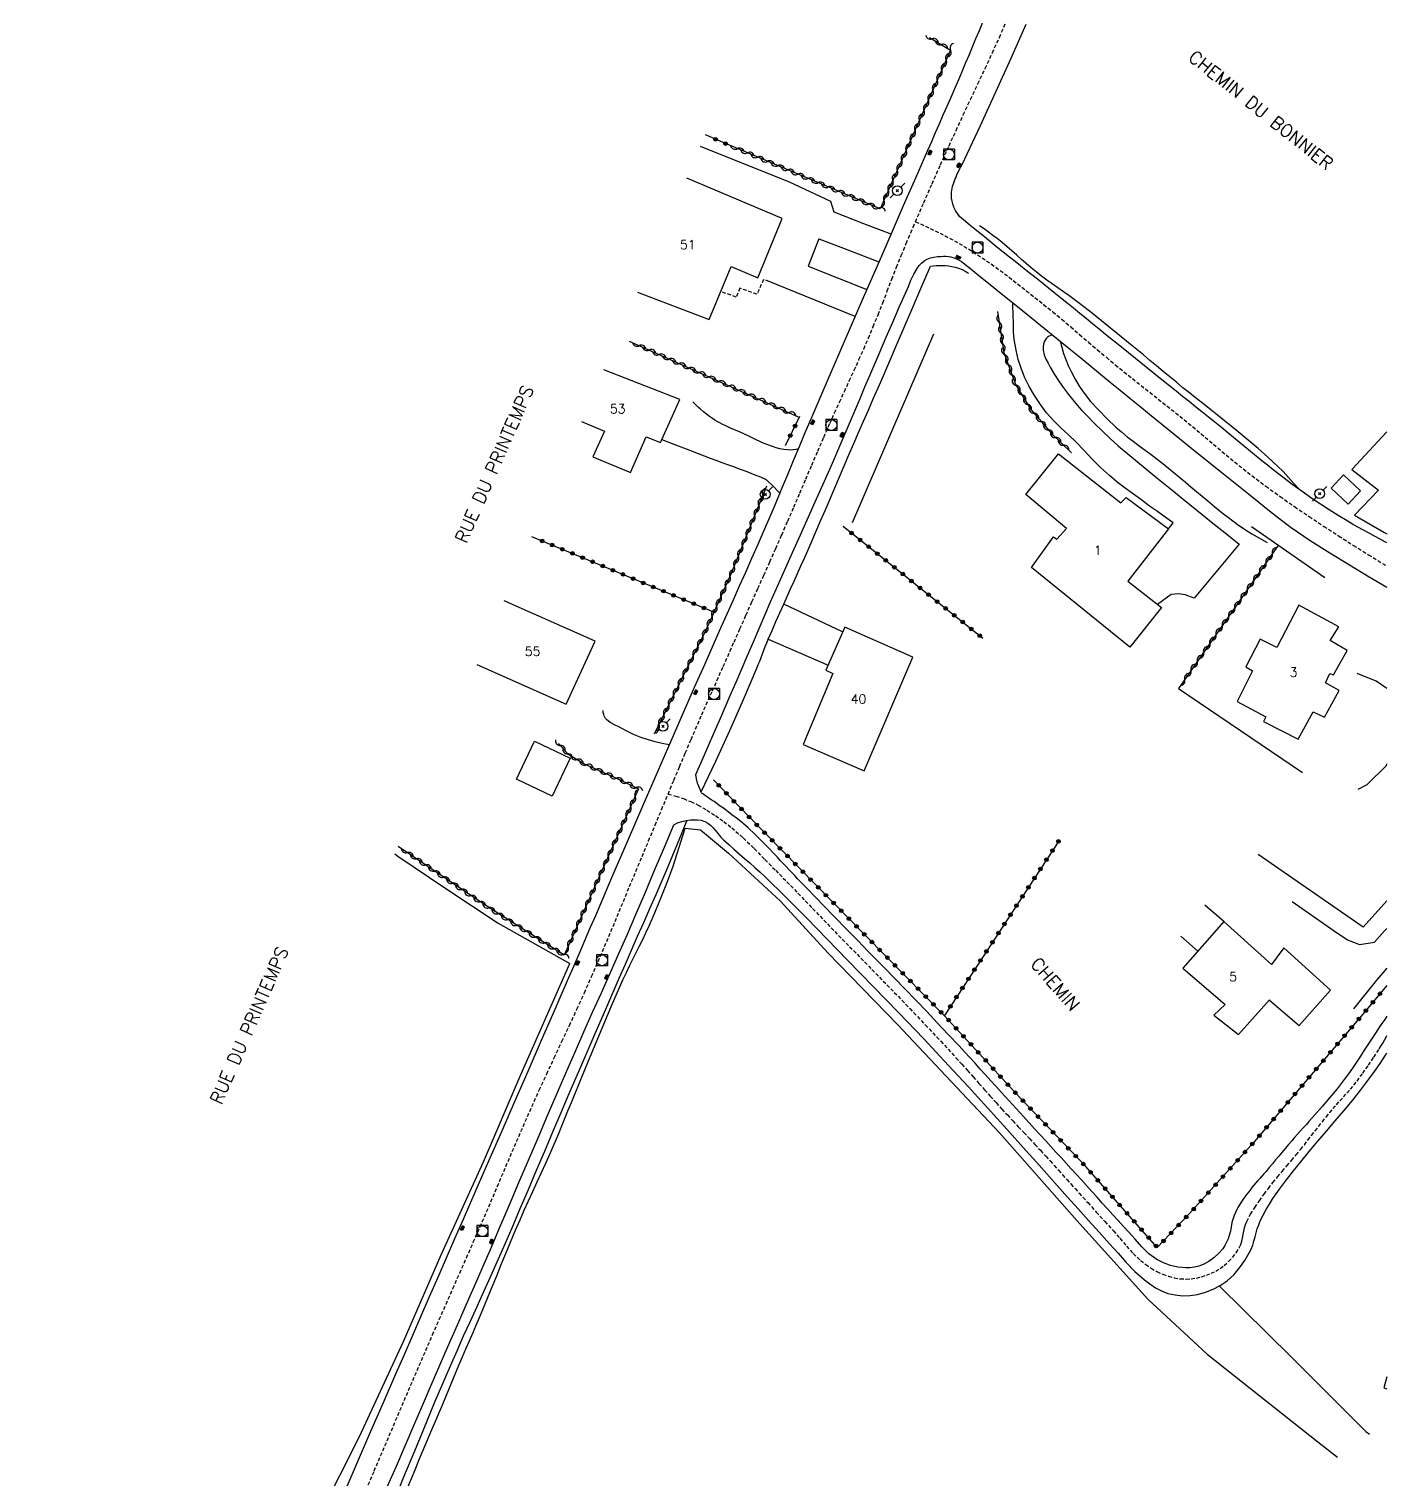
# Model space of a CAD drawing. Header units: millimetres. Extents: x 156000 to 157001, y 155000 to 156000.
# Drawn here: x 156814 to 157000, y 155470.3 to 155669 of the extents above; entities that cross this region are included whole.
import ezdxf
from ezdxf.enums import TextEntityAlignment as Align

# ---------------------------------------------------------------- set-up
doc = ezdxf.new("R2010")
doc.units = ezdxf.units.MM
doc.linetypes.add('DASHED', pattern=[0.75, 0.5, -0.25])
doc.layers.get('0').update_dxf_attribs({"linetype": 'CONTINUOUS'})
for name, color, linetype in [('W0001', 6, 'DASHED'), ('W0008', 7, 'CONTINUOUS'), ('W0014', 7, 'CONTINUOUS'), ('W0017', 7, 'CONTINUOUS'), ('W0101', 7, 'CONTINUOUS'), ('W0104', 1, 'CONTINUOUS'), ('W0112', 1, 'DASHED'), ('W0211', 2, 'CONTINUOUS'), ('W0300', 7, 'CONTINUOUS'), ('W0303', 7, 'CONTINUOUS'), ('W0310', 3, 'CONTINUOUS'), ('W0323', 7, 'CONTINUOUS'), ('W0330', 7, 'CONTINUOUS'), ('W0401', 7, 'CONTINUOUS'), ('W0420', 7, 'CONTINUOUS'), ('W0473', 7, 'CONTINUOUS'), ('W0515', 5, 'CONTINUOUS'), ('W0989', 7, 'CONTINUOUS'), ('W0991', 7, 'CONTINUOUS')]:
    doc.layers.add(name, color=color, linetype=linetype)
doc.styles.get("Standard").update_dxf_attribs({"font": 'romans.shx', "width": 0.85})

# ---------------------------------------------------------------- blocks, each defined once
blk = doc.blocks.new('T401')
for p, q in [((-0.3, 0.3), (0, 0.3)), ((-0.3, -0.25), (-0.3, 0.3)), ((-0.3, 0.15), (0, 0.15)), ((-0.3, 0), (0, 0)), ((0, 0.3), (0, -0.25)), ((-0.3, -0.15), (0, -0.15)), ((-0.3, -0.25), (-0.3, -0.3)), ((-0.3, -0.3), (0, -0.3)), ((0, -0.3), (0, -0.25))]:
    blk.add_line(p, q)
blk = doc.blocks.new('T420')
for p, q in [((0.75, 0.75), (-0.75, 0.75)), ((-0.75, 0.75), (-0.75, -0.75)), ((0.75, 0.75), (0.75, -0.75)), ((0.75, -0.75), (-0.75, -0.75))]:
    blk.add_line(p, q)
blk.add_ellipse((0, 0), major_axis=(-0.53, 0.53), ratio=1, start_param=3.926991, end_param=10.210176)
blk = doc.blocks.new('T473')
for p, q in [((-0.166667, 0.166667), (0.166667, -0.166667)), ((-0.166667, -0.166667), (0.166667, 0.166667)), ((0.500001, 0.500001), (1.000002, 1.000002)), ((-1.000002, -1.000002), (-0.500001, -0.500001))]:
    blk.add_line(p, q)
blk.add_ellipse((0, 0), major_axis=(0.471405, 0.471405), ratio=1, start_param=5.4977871438, end_param=11.780972451)
blk = doc.blocks.new('t310o')
at = {"color": 0, "linetype": 'Continuous'}
for centre, start, end in [((-0.5, 0.38), 216.8699, 323.1304), ((0.5, -0.37), 36.8699, 143.1303)]:
    blk.add_arc(centre, 0.625, start, end, dxfattribs=at)
blk = doc.blocks.new('t323o')
at = {"color": 0, "linetype": 'Continuous'}
for radius in [0.25, 0.15]:
    blk.add_circle((0, 0), radius, dxfattribs=at)

msp = doc.modelspace()

# ---------------------------------------------------------------- linework, layer by layer
at = {"layer": 'W0001'}
for points in [[(156935.41, 155642.6), (156936.54, 155645.2), (156937.69, 155647.8), (156938.84, 155650.39), (156940.01, 155652.98), (156940.98, 155655.12), (156941.97, 155657.24), (156942.96, 155659.36), (156943.97, 155661.48), (156944.96, 155663.6), (156945.95, 155665.72), (156946.92, 155667.86), (156947.86, 155670), (156947.97, 155670.25), (156948.07, 155670.5), (156948.18, 155670.75), (156948.28, 155671)], [(156901.53, 155564.21), (156902.32, 155566.09), (156903.1, 155567.96), (156903.89, 155569.83), (156904.69, 155571.7), (156906.14, 155575.04), (156907.61, 155578.37), (156909.09, 155581.7), (156910.56, 155585.03), (156911.38, 155586.86), (156912.19, 155588.7), (156913.01, 155590.53), (156913.83, 155592.36), (156914.65, 155594.19), (156915.47, 155596.02), (156916.28, 155597.85), (156917.09, 155599.69), (156917.92, 155601.6), (156918.75, 155603.51), (156919.57, 155605.42), (156920.39, 155607.33), (156921.2, 155609.25), (156922.03, 155611.16), (156922.86, 155613.07), (156923.69, 155614.98), (156924.34, 155616.44), (156925.01, 155617.89), (156925.68, 155619.34), (156926.35, 155620.8), (156927.02, 155622.25), (156927.68, 155623.71), (156928.33, 155625.17), (156928.96, 155626.64), (156929.63, 155628.25), (156930.29, 155629.87), (156930.93, 155631.49), (156931.56, 155633.12), (156932.19, 155634.74), (156932.82, 155636.37), (156933.47, 155637.99), (156934.14, 155639.6), (156934.45, 155640.35), (156934.77, 155641.1), (156935.09, 155641.85), (156935.41, 155642.6)], [(156935.41, 155642.6), (156937.44, 155641.69), (156939.43, 155640.7), (156941.38, 155639.64), (156943.29, 155638.5), (156945.8, 155636.82), (156948.23, 155635.02), (156950.6, 155633.16), (156952.96, 155631.28), (156954.21, 155630.28), (156955.45, 155629.25), (156956.68, 155628.21), (156957.89, 155627.16), (156959.11, 155626.11), (156960.33, 155625.07), (156961.56, 155624.03), (156962.79, 155623), (156963.96, 155622.05), (156965.14, 155621.11), (156966.32, 155620.17), (156967.5, 155619.24), (156968.68, 155618.31), (156969.86, 155617.37), (156971.04, 155616.44), (156972.21, 155615.49), (156973.37, 155614.54), (156974.53, 155613.57), (156975.67, 155612.6), (156976.82, 155611.63), (156977.97, 155610.66), (156979.13, 155609.7), (156980.3, 155608.76), (156981.48, 155607.83), (156983.41, 155606.38), (156985.37, 155604.97), (156987.35, 155603.58), (156989.34, 155602.22), (156991.35, 155600.88), (156993.38, 155599.56), (156995.42, 155598.27), (156997.47, 155596.99), (157000, 155595.43)], [(156860.17, 155468.89), (156861.28, 155471.49), (156863.04, 155475.62), (156864.8, 155479.75), (156866.56, 155483.88), (156868.34, 155488), (156869.26, 155490.12), (156870.19, 155492.24), (156871.12, 155494.35), (156872.05, 155496.47), (156872.99, 155498.58), (156873.92, 155500.7), (156874.85, 155502.82), (156875.78, 155504.93), (156876.67, 155506.99), (156877.55, 155509.05), (156878.43, 155511.12), (156879.31, 155513.18), (156880.19, 155515.24), (156881.08, 155517.3), (156881.97, 155519.36), (156882.88, 155521.41), (156883.88, 155523.64), (156884.91, 155525.87), (156885.94, 155528.09), (156886.98, 155530.31), (156888.02, 155532.53), (156889.05, 155534.75), (156890.07, 155536.98), (156891.06, 155539.22), (156892.83, 155543.31), (156894.55, 155547.42), (156896.25, 155551.54), (156897.96, 155555.65), (156898.86, 155557.79), (156899.75, 155559.93), (156900.64, 155562.07), (156901.53, 155564.21)], [(156901.53, 155564.21), (156902.59, 155563.93), (156903.63, 155563.58), (156904.64, 155563.17), (156905.63, 155562.7), (156906.85, 155562.02), (156908.02, 155561.26), (156909.15, 155560.45), (156910.25, 155559.59), (156911.83, 155558.21), (156913.34, 155556.74), (156914.8, 155555.24), (156916.27, 155553.75), (156917.29, 155552.71), (156918.31, 155551.67), (156919.32, 155550.63), (156920.33, 155549.58), (156921.33, 155548.53), (156922.34, 155547.48), (156923.35, 155546.43), (156924.36, 155545.38), (156925.38, 155544.34), (156926.4, 155543.3), (156927.42, 155542.26), (156928.44, 155541.22), (156929.46, 155540.18), (156930.48, 155539.14), (156931.5, 155538.09), (156932.51, 155537.05), (156934.64, 155534.82), (156936.76, 155532.59), (156938.87, 155530.35), (156940.96, 155528.09), (156941.76, 155527.22), (156942.54, 155526.35), (156943.33, 155525.47), (156944.11, 155524.58), (156944.89, 155523.7), (156945.67, 155522.82), (156946.46, 155521.94), (156947.25, 155521.07), (156948, 155520.25), (156948.75, 155519.44), (156949.5, 155518.64), (156950.26, 155517.83), (156951.02, 155517.03), (156951.77, 155516.22), (156952.52, 155515.41), (156953.27, 155514.6), (156953.85, 155513.97), (156954.42, 155513.34), (156954.99, 155512.7), (156955.56, 155512.07), (156956.13, 155511.43), (156956.7, 155510.8), (156957.27, 155510.17), (156957.84, 155509.53), (156959.01, 155508.25), (156960.18, 155506.96), (156961.35, 155505.68), (156962.52, 155504.4), (156963.42, 155503.36), (156964.31, 155502.3), (156965.23, 155501.27), (156966.24, 155500.33), (156966.95, 155499.78), (156967.69, 155499.26), (156968.47, 155498.81), (156969.3, 155498.43), (156970.07, 155498.16), (156970.86, 155497.95), (156971.66, 155497.82), (156972.48, 155497.77), (156973.2, 155497.81), (156973.91, 155497.92), (156974.61, 155498.09), (156975.29, 155498.32), (156975.93, 155498.57), (156976.56, 155498.87), (156977.15, 155499.23), (156977.71, 155499.64), (156978.31, 155500.17), (156978.86, 155500.75), (156979.34, 155501.38), (156979.76, 155502.07), (156979.96, 155502.5), (156980.11, 155502.95), (156980.22, 155503.4), (156980.31, 155503.86), (156980.39, 155504.32), (156980.49, 155504.78), (156980.62, 155505.23), (156980.79, 155505.67), (156981.3, 155506.66), (156981.89, 155507.6), (156982.52, 155508.51), (156983.17, 155509.41), (156983.76, 155510.2), (156984.37, 155510.99), (156985, 155511.76), (156985.64, 155512.52), (156986.28, 155513.27), (156986.92, 155514.03), (156987.56, 155514.79), (156988.18, 155515.56), (156988.68, 155516.18), (156989.18, 155516.81), (156989.67, 155517.44), (156990.16, 155518.07), (156990.65, 155518.7), (156991.15, 155519.33), (156991.65, 155519.96), (156992.16, 155520.58), (156992.62, 155521.12), (156993.09, 155521.66), (156993.56, 155522.19), (156994.04, 155522.72), (156994.52, 155523.25), (156994.99, 155523.79), (156995.45, 155524.34), (156995.9, 155524.9), (156996.69, 155525.97), (156997.46, 155527.06), (156998.19, 155528.17), (156998.92, 155529.29), (156999.17, 155529.69), (156999.41, 155530.09), (156999.64, 155530.5), (156999.88, 155530.91), (157000, 155531.13)]]:
    msp.add_lwpolyline(points, dxfattribs=at)
at = {"layer": 'W0008'}
for points in [[(156944.6, 155669.88), (156944.13, 155668.76), (156943.66, 155667.64), (156943.19, 155666.51), (156942.72, 155665.39), (156942.24, 155664.27), (156941.77, 155663.15), (156941.29, 155662.03), (156940.76, 155660.82), (156940.24, 155659.61), (156939.71, 155658.4), (156939.18, 155657.2), (156938.65, 155655.99), (156938.12, 155654.78), (156937.59, 155653.57), (156937.06, 155652.37), (156935.4, 155648.56), (156933.74, 155644.76), (156932.08, 155640.95), (156930.43, 155637.14), (156928.09, 155631.76), (156925.75, 155626.37), (156923.41, 155620.98), (156921.1, 155615.58), (156920.28, 155613.68), (156919.48, 155611.76), (156918.68, 155609.85), (156917.88, 155607.94), (156917.07, 155606.02), (156916.27, 155604.11), (156915.46, 155602.2), (156914.64, 155600.3), (156913.81, 155598.39), (156912.97, 155596.48), (156912.13, 155594.57), (156911.28, 155592.67), (156910.43, 155590.76), (156909.58, 155588.86), (156908.73, 155586.95), (156907.89, 155585.05), (156906.51, 155581.92), (156905.12, 155578.79), (156903.75, 155575.65), (156902.37, 155572.52), (156900.22, 155567.58), (156898.07, 155562.63), (156895.93, 155557.67), (156893.79, 155552.72), (156893.05, 155551), (156892.31, 155549.28), (156891.57, 155547.55), (156890.83, 155545.83), (156890.09, 155544.11), (156889.35, 155542.39), (156888.61, 155540.67), (156887.86, 155538.95), (156886.01, 155534.69), (156884.16, 155530.44), (156882.3, 155526.19), (156880.44, 155521.94), (156878.7, 155517.94), (156876.95, 155513.93), (156875.2, 155509.93), (156873.45, 155505.92), (156872.29, 155503.28), (156871.14, 155500.63), (156869.98, 155497.99), (156868.82, 155495.34), (156867.67, 155492.7), (156866.51, 155490.05), (156865.36, 155487.4), (156864.2, 155484.76), (156862.5, 155480.83), (156860.79, 155476.9), (156859.09, 155472.97), (156857.39, 155469.04)], [(157000, 155598.62), (156999.81, 155598.72), (156999.06, 155599.13), (156998.3, 155599.54), (156997.54, 155599.94), (156996.79, 155600.35), (156996.03, 155600.76), (156995.29, 155601.19), (156994.54, 155601.62), (156993.32, 155602.36), (156992.1, 155603.13), (156990.9, 155603.91), (156989.71, 155604.71), (156988.36, 155605.66), (156987.03, 155606.63), (156985.72, 155607.62), (156984.42, 155608.62), (156983.63, 155609.24), (156982.85, 155609.87), (156982.07, 155610.51), (156981.3, 155611.15), (156980.52, 155611.79), (156979.75, 155612.43), (156978.98, 155613.07), (156978.2, 155613.7), (156977.32, 155614.42), (156976.43, 155615.13), (156975.55, 155615.84), (156974.66, 155616.55), (156973.78, 155617.26), (156972.89, 155617.97), (156972, 155618.68), (156971.12, 155619.39), (156968.7, 155621.33), (156966.28, 155623.28), (156963.86, 155625.22), (156961.44, 155627.17), (156960.56, 155627.89), (156959.68, 155628.61), (156958.8, 155629.33), (156957.92, 155630.05), (156957.04, 155630.77), (156956.16, 155631.49), (156955.27, 155632.2), (156954.39, 155632.92), (156953.63, 155633.52), (156952.87, 155634.13), (156952.11, 155634.73), (156951.34, 155635.33), (156950.58, 155635.93), (156949.82, 155636.54), (156949.06, 155637.14), (156948.3, 155637.75), (156946.58, 155639.13), (156944.86, 155640.52), (156943.14, 155641.92), (156941.43, 155643.31)], [(156941.73, 155637.15), (156943.03, 155636.1), (156944.33, 155635.06), (156945.63, 155634.01), (156946.93, 155632.96), (156949.37, 155630.99), (156951.82, 155629.01), (156954.26, 155627.03), (156956.7, 155625.05), (156958.05, 155623.95), (156959.4, 155622.85), (156960.75, 155621.74), (156962.1, 155620.64), (156963.44, 155619.53), (156964.79, 155618.43), (156966.14, 155617.32), (156967.49, 155616.23), (156970.87, 155613.49), (156974.25, 155610.77), (156977.63, 155608.06), (156981.02, 155605.35), (156982.47, 155604.18), (156983.91, 155603), (156985.37, 155601.84), (156986.86, 155600.73), (156989.48, 155598.95), (156992.16, 155597.24), (156994.86, 155595.59), (156997.58, 155593.96), (157000, 155592.55)], [(156906.29, 155564.22), (156906.21, 155564.3), (156906.13, 155564.39), (156906.07, 155564.49), (156906.01, 155564.59), (156905.77, 155565.14), (156905.58, 155565.71), (156905.43, 155566.29), (156905.33, 155566.89)], [(157000, 155533.78), (156999.7, 155533.35), (156999.3, 155532.76), (156998.9, 155532.17), (156998.5, 155531.58), (156997.95, 155530.76), (156997.42, 155529.95), (156996.89, 155529.13), (156996.36, 155528.31), (156995.82, 155527.49), (156995.28, 155526.68), (156994.72, 155525.88), (156994.14, 155525.09), (156993.16, 155523.84), (156992.14, 155522.62), (156991.1, 155521.42), (156990.06, 155520.23), (156989.68, 155519.79), (156989.29, 155519.35), (156988.91, 155518.91), (156988.52, 155518.48), (156988.13, 155518.04), (156987.74, 155517.61), (156987.35, 155517.17), (156986.97, 155516.73), (156986.52, 155516.21), (156986.07, 155515.68), (156985.63, 155515.16), (156985.19, 155514.63), (156984.75, 155514.1), (156984.31, 155513.57), (156983.87, 155513.05), (156983.43, 155512.52), (156983.15, 155512.2), (156982.88, 155511.89), (156982.6, 155511.57), (156982.32, 155511.26), (156982.05, 155510.94), (156981.77, 155510.62), (156981.51, 155510.3), (156981.25, 155509.97), (156980.82, 155509.42), (156980.41, 155508.86), (156980.02, 155508.29), (156979.65, 155507.7), (156979.44, 155507.31), (156979.24, 155506.91), (156979.07, 155506.5), (156978.91, 155506.09), (156978.83, 155505.8), (156978.76, 155505.51), (156978.71, 155505.22), (156978.66, 155504.93), (156978.61, 155504.63), (156978.56, 155504.34), (156978.49, 155504.05), (156978.4, 155503.76), (156978.23, 155503.29), (156978.03, 155502.81), (156977.79, 155502.36), (156977.5, 155501.93), (156976.93, 155501.29), (156976.29, 155500.7), (156975.6, 155500.19), (156974.84, 155499.78), (156974.25, 155499.55), (156973.64, 155499.4), (156973.01, 155499.32), (156972.39, 155499.32), (156971.37, 155499.42), (156970.37, 155499.65), (156969.4, 155499.99), (156968.48, 155500.45), (156967.38, 155501.25), (156966.41, 155502.21), (156965.53, 155503.23), (156964.64, 155504.21), (156963.89, 155504.99), (156963.16, 155505.78), (156962.44, 155506.58), (156961.72, 155507.38), (156961, 155508.18), (156960.29, 155508.99), (156959.57, 155509.79), (156958.85, 155510.59), (156958.15, 155511.36), (156957.45, 155512.12), (156956.75, 155512.88), (156956.05, 155513.65), (156955.35, 155514.41), (156954.65, 155515.18), (156953.95, 155515.94), (156953.25, 155516.71), (156951.73, 155518.37), (156950.21, 155520.03), (156948.7, 155521.69), (156947.18, 155523.35), (156946.46, 155524.14), (156945.73, 155524.94), (156945.01, 155525.74), (156944.29, 155526.53), (156943.57, 155527.33), (156942.84, 155528.12), (156942.12, 155528.91), (156941.39, 155529.7), (156939.91, 155531.28), (156938.44, 155532.85), (156936.95, 155534.41), (156935.46, 155535.96), (156934, 155537.48), (156932.53, 155538.98), (156931.06, 155540.49), (156929.59, 155541.99), (156928.91, 155542.69), (156928.23, 155543.39), (156927.55, 155544.09), (156926.86, 155544.79), (156926.18, 155545.48), (156925.5, 155546.18), (156924.82, 155546.88), (156924.14, 155547.58), (156922.92, 155548.84), (156921.7, 155550.09), (156920.48, 155551.36), (156919.26, 155552.62), (156918.87, 155553.04), (156918.47, 155553.46), (156918.08, 155553.88), (156917.69, 155554.3), (156917.29, 155554.72), (156916.9, 155555.13), (156916.5, 155555.55), (156916.1, 155555.97), (156915.22, 155556.89), (156914.33, 155557.81), (156913.42, 155558.72), (156912.49, 155559.6), (156911.77, 155560.21), (156911.03, 155560.8), (156910.27, 155561.38), (156909.52, 155561.95), (156909.1, 155562.26), (156908.68, 155562.57), (156908.26, 155562.88), (156907.83, 155563.18), (156907.45, 155563.44), (156907.06, 155563.71), (156906.67, 155563.96), (156906.29, 155564.22)], [(156902.3, 155560.01), (156902.84, 155560.26), (156903.41, 155560.44), (156903.99, 155560.58), (156904.58, 155560.66), (156905.07, 155560.69), (156905.57, 155560.69), (156906.07, 155560.62), (156906.55, 155560.46), (156906.96, 155560.23), (156907.33, 155559.94), (156907.66, 155559.62), (156907.96, 155559.27), (156908.24, 155558.93), (156908.52, 155558.58), (156908.81, 155558.24), (156909.13, 155557.92), (156909.83, 155557.28), (156910.54, 155556.64), (156911.26, 155556.02), (156911.99, 155555.39), (156912.71, 155554.77), (156913.43, 155554.15), (156914.14, 155553.51), (156914.84, 155552.86), (156917.72, 155550.06), (156920.54, 155547.21), (156923.33, 155544.32), (156926.12, 155541.44), (156929.6, 155537.86), (156933.08, 155534.27), (156936.54, 155530.66), (156939.96, 155527.03), (156942.64, 155524.14), (156945.28, 155521.23), (156947.91, 155518.31), (156950.55, 155515.39), (156951.98, 155513.79), (156953.41, 155512.19), (156954.83, 155510.59), (156956.26, 155508.98), (156957.68, 155507.38), (156959.12, 155505.78), (156960.56, 155504.19), (156962.01, 155502.61), (156963.16, 155501.34), (156964.29, 155500.05), (156965.48, 155498.8), (156966.78, 155497.66), (156967.51, 155497.11), (156968.28, 155496.59), (156969.1, 155496.15), (156969.97, 155495.82), (156970.98, 155495.6), (156972, 155495.5), (156973.02, 155495.53), (156974.03, 155495.67), (156975.12, 155495.96), (156976.17, 155496.37), (156977.17, 155496.9), (156978.09, 155497.54), (156979.01, 155498.37), (156979.81, 155499.3), (156980.51, 155500.3), (156981.14, 155501.35), (156981.39, 155501.88), (156981.61, 155502.42), (156981.78, 155502.98), (156981.94, 155503.54), (156982.09, 155504.1), (156982.24, 155504.66), (156982.43, 155505.21), (156982.64, 155505.75), (156983.02, 155506.53), (156983.45, 155507.3), (156983.89, 155508.05), (156984.37, 155508.79), (156985.27, 155510.09), (156986.22, 155511.35), (156987.2, 155512.59), (156988.18, 155513.83), (156989.34, 155515.25), (156990.51, 155516.66), (156991.7, 155518.05), (156992.9, 155519.44), (156994.09, 155520.84), (156995.27, 155522.25), (156996.42, 155523.68), (156997.53, 155525.14), (156998.31, 155526.22), (156999.06, 155527.32), (156999.79, 155528.43), (157000, 155528.75)]]:
    msp.add_lwpolyline(points, dxfattribs=at)
at = {"layer": 'W0014'}
for points in [[(156941.43, 155643.31), (156941.15, 155643.71), (156940.9, 155644.13), (156940.69, 155644.58), (156940.53, 155645.04), (156940.43, 155645.43), (156940.37, 155645.83), (156940.34, 155646.23), (156940.36, 155646.64), (156940.39, 155646.91), (156940.45, 155647.17), (156940.51, 155647.44), (156940.59, 155647.7), (156940.68, 155647.95), (156940.77, 155648.2), (156940.87, 155648.46), (156940.97, 155648.71), (156941.1, 155649.03), (156941.24, 155649.35), (156941.4, 155649.66), (156941.55, 155649.97), (156941.72, 155650.27), (156941.88, 155650.58), (156942.03, 155650.89), (156942.18, 155651.2), (156944.33, 155655.79), (156946.44, 155660.4), (156948.52, 155665.02), (156950.56, 155669.65)], [(156905.33, 155566.89), (156906.52, 155569.59), (156907.7, 155572.3), (156908.87, 155575), (156910.05, 155577.71), (156910.84, 155579.54), (156911.63, 155581.38), (156912.42, 155583.21), (156913.21, 155585.04), (156914, 155586.87), (156914.79, 155588.71), (156915.58, 155590.54), (156916.38, 155592.36), (156917.46, 155594.82), (156918.56, 155597.28), (156919.65, 155599.73), (156920.75, 155602.18), (156921.85, 155604.64), (156922.95, 155607.09), (156924.04, 155609.55), (156925.11, 155612.01), (156925.8, 155613.6), (156926.48, 155615.19), (156927.15, 155616.78), (156927.82, 155618.37), (156928.49, 155619.97), (156929.16, 155621.56), (156929.83, 155623.15), (156930.52, 155624.74), (156931.4, 155626.79), (156932.3, 155628.84), (156933.2, 155630.88), (156934.11, 155632.91), (156934.46, 155633.75), (156934.79, 155634.6), (156935.17, 155635.44), (156935.65, 155636.22), (156935.94, 155636.59), (156936.26, 155636.94), (156936.62, 155637.24), (156937.02, 155637.49), (156937.47, 155637.67), (156937.95, 155637.77), (156938.43, 155637.82), (156938.9, 155637.85), (156939.24, 155637.87), (156939.58, 155637.87), (156939.92, 155637.84), (156940.26, 155637.78), (156940.65, 155637.67), (156941.03, 155637.53), (156941.39, 155637.35), (156941.74, 155637.14)], [(156906.07, 155564.5), (156908.05, 155568.7), (156909.98, 155572.92), (156911.86, 155577.17), (156913.69, 155581.44), (156913.89, 155581.94), (156914.09, 155582.43), (156914.28, 155582.93), (156914.47, 155583.43), (156914.66, 155583.93), (156914.85, 155584.43), (156915.05, 155584.92), (156915.25, 155585.42), (156915.77, 155586.63), (156916.3, 155587.83), (156916.83, 155589.03), (156917.37, 155590.23), (156917.84, 155591.28), (156918.31, 155592.33), (156918.78, 155593.38), (156919.25, 155594.43), (156919.72, 155595.48), (156920.2, 155596.53), (156920.66, 155597.59), (156921.13, 155598.64), (156921.78, 155600.14), (156922.43, 155601.65), (156923.08, 155603.15), (156923.72, 155604.66), (156924.37, 155606.17), (156925.01, 155607.67), (156925.66, 155609.18), (156926.31, 155610.68), (156926.97, 155612.21), (156927.63, 155613.74), (156928.3, 155615.27), (156928.97, 155616.8), (156929.64, 155618.33), (156930.3, 155619.86), (156930.97, 155621.39), (156931.63, 155622.92), (156933.09, 155626.32), (156934.55, 155629.72), (156936.01, 155633.12), (156937.46, 155636.52)], [(156937.46, 155636.52), (156937.85, 155636.57), (156938.25, 155636.6), (156938.65, 155636.61), (156939.05, 155636.61), (156939.5, 155636.59), (156939.95, 155636.55), (156940.4, 155636.49), (156940.85, 155636.38), (156941.32, 155636.23), (156941.79, 155636.04), (156942.24, 155635.81), (156942.67, 155635.56)], [(156863.12, 155469.41), (156864.32, 155472.17), (156865.51, 155474.94), (156866.7, 155477.7), (156867.89, 155480.46), (156869.08, 155483.23), (156870.28, 155485.99), (156871.14, 155487.97), (156872, 155489.95), (156872.87, 155491.93), (156873.73, 155493.91), (156874.6, 155495.89), (156875.46, 155497.87), (156876.33, 155499.86), (156877.19, 155501.84), (156878.5, 155504.89), (156879.81, 155507.95), (156881.11, 155511.01), (156882.41, 155514.07), (156883.72, 155517.12), (156885.02, 155520.18), (156886.34, 155523.24), (156887.66, 155526.29), (156888.83, 155528.97), (156890.01, 155531.65), (156891.2, 155534.33), (156892.39, 155537), (156893.59, 155539.68), (156894.77, 155542.36), (156895.95, 155545.04), (156897.12, 155547.73), (156898.43, 155550.79), (156899.73, 155553.86), (156901.02, 155556.93), (156902.3, 155560.01)], [(156864.56, 155468.79), (156865.58, 155471.24), (156866.6, 155473.68), (156867.62, 155476.13), (156868.63, 155478.58), (156869.65, 155481.03), (156870.69, 155483.47), (156871.73, 155485.9), (156872.63, 155487.95), (156873.53, 155489.98), (156874.45, 155492.01), (156875.37, 155494.04), (156876.29, 155496.07), (156877.21, 155498.1), (156878.12, 155500.14), (156879.02, 155502.18), (156880.16, 155504.8), (156881.29, 155507.42), (156882.41, 155510.05), (156883.52, 155512.68), (156884.64, 155515.31), (156885.75, 155517.94), (156886.87, 155520.57), (156888, 155523.2), (156889.7, 155527.15), (156891.41, 155531.11), (156893.12, 155535.06), (156894.84, 155539.01), (156895.68, 155540.92), (156896.52, 155542.83), (156897.36, 155544.73), (156898.2, 155546.63), (156899.04, 155548.54), (156899.88, 155550.45), (156900.71, 155552.36), (156901.53, 155554.27), (156902.18, 155555.83), (156902.83, 155557.39), (156903.48, 155558.96), (156904.11, 155560.53)]]:
    msp.add_lwpolyline(points, dxfattribs=at)
at = {"layer": 'W0017'}
for points in [[(156924.28, 155643.91), (156923.83, 155645.39), (156918.16, 155648.03), (156905.97, 155652.93)], [(156932.07, 155640.9), (156928.34, 155642.31), (156924.28, 155643.91)], [(156922.18, 155640.26), (156920.7, 155636.51), (156928.77, 155633.33)], [(156922.18, 155640.26), (156925.54, 155639), (156930.42, 155637.12)], [(156927.16, 155629.62), (156914.93, 155634.59)], [(156970.72, 155601.36), (156969.63, 155602.12), (156968.55, 155602.89), (156967.48, 155603.66), (156966.41, 155604.45), (156965.29, 155605.27), (156964.16, 155606.1), (156963.05, 155606.95), (156961.97, 155607.84), (156960.78, 155608.95), (156959.64, 155610.1), (156958.51, 155611.28), (156957.38, 155612.44), (156956.37, 155613.42), (156955.33, 155614.38), (156954.31, 155615.38), (156953.38, 155616.44), (156952.52, 155617.59), (156951.71, 155618.79), (156950.99, 155620.04), (156950.35, 155621.33), (156949.88, 155622.53), (156949.5, 155623.75), (156949.2, 155625), (156948.96, 155626.26), (156948.88, 155626.92), (156948.85, 155627.59), (156948.84, 155628.26), (156948.83, 155628.93), (156948.8, 155629.57), (156948.79, 155630.21), (156948.77, 155630.84), (156948.77, 155631.48)], [(156954.22, 155627.06), (156953.96, 155627.02), (156953.71, 155626.93), (156953.49, 155626.79), (156953.3, 155626.6), (156953.09, 155626.24), (156952.96, 155625.84), (156952.91, 155625.44), (156952.92, 155625.03), (156953.04, 155624.39), (156953.28, 155623.78), (156953.58, 155623.21), (156953.88, 155622.66), (156954.44, 155621.69), (156955.05, 155620.75), (156955.69, 155619.84), (156956.36, 155618.95), (156956.96, 155618.2), (156957.58, 155617.46), (156958.22, 155616.75), (156958.88, 155616.05), (156959.92, 155614.98), (156961, 155613.94), (156962.09, 155612.91), (156963.2, 155611.91), (156964.5, 155610.79), (156965.82, 155609.7), (156967.15, 155608.62), (156968.48, 155607.54), (156969.61, 155606.62), (156970.74, 155605.7), (156971.87, 155604.78), (156973, 155603.86), (156974.68, 155602.51), (156976.37, 155601.15), (156978.06, 155599.8), (156979.74, 155598.45)], [(156919.37, 155611.51), (156919.01, 155611.42), (156918.64, 155611.36), (156918.27, 155611.33), (156917.9, 155611.34), (156917.37, 155611.4), (156916.85, 155611.51), (156916.34, 155611.65), (156915.83, 155611.82), (156914.69, 155612.24), (156913.58, 155612.74), (156912.49, 155613.26), (156911.39, 155613.77), (156910.77, 155614.04), (156910.16, 155614.3), (156909.54, 155614.58), (156908.94, 155614.88), (156908.6, 155615.05), (156908.27, 155615.24), (156907.95, 155615.44), (156907.63, 155615.64), (156907.2, 155615.94), (156906.78, 155616.25), (156906.37, 155616.58), (156905.96, 155616.92), (156905.69, 155617.16), (156905.43, 155617.42), (156905.18, 155617.68), (156904.93, 155617.95)], [(156900.68, 155612.79), (156902.33, 155612.14), (156903.99, 155611.5), (156905.64, 155610.86), (156907.3, 155610.23), (156908.09, 155609.93), (156908.89, 155609.64), (156909.69, 155609.35), (156910.49, 155609.06), (156911.28, 155608.77), (156912.08, 155608.48), (156912.87, 155608.18), (156913.66, 155607.86), (156913.96, 155607.75), (156914.27, 155607.63), (156914.57, 155607.5), (156914.86, 155607.35), (156914.99, 155607.25), (156915.11, 155607.15), (156915.22, 155607.04), (156915.33, 155606.93), (156915.72, 155606.56), (156916.1, 155606.19), (156916.47, 155605.81), (156916.83, 155605.42)], [(156970.09, 155600.56), (156970.71, 155601.37)], [(156979.74, 155598.46), (156973.57, 155591.02)], [(156973.57, 155591.02), (156972.36, 155591.51), (156971.46, 155591.64), (156970.42, 155591.56), (156968.58, 155590.18)], [(156925.43, 155586.41), (156917.37, 155590.23)], [(156915.25, 155585.42), (156923.44, 155581.87)], [(157000, 155578.65), (156998.51, 155579.66), (156995.92, 155580.71)], [(156901.7, 155570.97), (156900.74, 155571.14), (156899.78, 155571.36), (156898.85, 155571.63), (156897.92, 155571.93), (156897.26, 155572.19), (156896.62, 155572.48), (156895.99, 155572.8), (156895.36, 155573.12), (156894.78, 155573.4), (156894.19, 155573.68), (156893.61, 155574.01), (156893.1, 155574.43), (156892.97, 155574.58), (156892.87, 155574.75), (156892.78, 155574.93), (156892.71, 155575.11), (156892.67, 155575.24), (156892.64, 155575.38), (156892.63, 155575.51), (156892.62, 155575.65)], [(156996.06, 155564.86), (156997.3, 155565.5), (156999.92, 155568.13), (157000, 155568.36)], [(156987, 155549.49), (156992.61, 155545.55), (156994.59, 155544.23), (156996.24, 155543.62), (156998.29, 155543.91), (156999.66, 155545.46), (157000, 155545.79)], [(157000, 155540.38), (156998.58, 155538.71), (156995.42, 155534.81)]]:
    msp.add_lwpolyline(points, dxfattribs=at)
at = {"layer": 'W0101'}
for points in [[(156917.14, 155643.05), (156904.1, 155648.59)], [(156897.35, 155632.96), (156907.15, 155629.19), (156910.18, 155636.46), (156913.82, 155634.91), (156917.14, 155643.05)], [(156903.13, 155618.26), (156892.75, 155622.32)], [(156889.69, 155615.24), (156892.84, 155613.92), (156891.24, 155610.4), (156896.38, 155608.27), (156898.51, 155613.13), (156900.49, 155612.35), (156903.13, 155618.26)], [(156891.56, 155585.15), (156879.09, 155590.67)], [(156875.32, 155581.94), (156887.55, 155576.51), (156891.56, 155585.15)]]:
    msp.add_lwpolyline(points, dxfattribs=at)
for points in [[(156970.09, 155600.56), (156964.51, 155593.35), (156969.1, 155589.77), (156964.79, 155584.35), (156951.29, 155595.25), (156954.34, 155599.46), (156954.76, 155599.12), (156956.09, 155600.59), (156950.51, 155605.24), (156955.02, 155610.8), (156963.55, 155604.1), (156964.28, 155604.82)], [(156987.93, 155590.08), (156984.91, 155584.29), (156982.62, 155585.44), (156980.66, 155581.62), (156981.6, 155581.08), (156979.48, 155576.89), (156983.4, 155574.8), (156983.08, 155574.15), (156987.85, 155571.72), (156989.89, 155575.47), (156989.9, 155575.46), (156991.42, 155574.73), (156993.43, 155578.38), (156991.56, 155579.43), (156992.16, 155580.7), (156992.66, 155580.53), (156994.56, 155583.86), (156992.21, 155585.26), (156993.41, 155587.11)], [(156925.72, 155587.08), (156923.15, 155581.19), (156924.08, 155580.7), (156920.04, 155571.01), (156928.38, 155567.39), (156935.04, 155582.97)], [(156992.26, 155537.36), (156985.89, 155543.14), (156984.16, 155540.86), (156977.64, 155546.74), (156972.02, 155540.37), (156977.83, 155535.39), (156976.27, 155533.93), (156979.65, 155531.29), (156983.89, 155536.01), (156983.92, 155535.99), (156987.99, 155532.51)]]:
    msp.add_lwpolyline(points, close=True, dxfattribs=at)
at = {"layer": 'W0104'}
for points in [[(156994.06, 155607.92), (156996.38, 155605.73), (156994.67, 155603.92), (156992.35, 155606.12)], [(156885.65, 155563.93), (156880.76, 155566.26), (156883.24, 155571.47), (156888.13, 155569.13)]]:
    msp.add_lwpolyline(points, close=True, dxfattribs=at)
for points in [[(156977.64, 155546.74), (156975.07, 155549)], [(156971.75, 155544.73), (156974.09, 155542.71)]]:
    msp.add_lwpolyline(points, dxfattribs=at)
at = {"layer": 'W0112'}
msp.add_lwpolyline([(156914.6, 155634.68), (156913.71, 155632.66), (156911.38, 155633.5), (156910.86, 155632.28), (156908.75, 155633.05)], dxfattribs=at)
at = {"layer": 'W0211'}
for points in [[(156987.96, 155605.95), (156987.25, 155606.77), (156986.52, 155607.58), (156985.76, 155608.37), (156984.99, 155609.14), (156983.69, 155610.35), (156982.35, 155611.52), (156980.98, 155612.67), (156979.62, 155613.81), (156978.68, 155614.58), (156977.74, 155615.34), (156976.8, 155616.1), (156975.85, 155616.85), (156974.9, 155617.6), (156973.95, 155618.35), (156973, 155619.11), (156972.06, 155619.87), (156971.15, 155620.61), (156970.25, 155621.36), (156969.35, 155622.11), (156968.44, 155622.86), (156967.54, 155623.61), (156966.64, 155624.36), (156965.74, 155625.1), (156964.83, 155625.85), (156963.11, 155627.24), (156961.39, 155628.64), (156959.65, 155630.02), (156957.9, 155631.39), (156957.16, 155631.94), (156956.42, 155632.48), (156955.67, 155633.02), (156954.91, 155633.55), (156954.16, 155634.08), (156953.41, 155634.62), (156952.67, 155635.17), (156951.94, 155635.74), (156951.26, 155636.29), (156950.6, 155636.86), (156949.94, 155637.43), (156949.28, 155638.02), (156948.63, 155638.6), (156947.97, 155639.18), (156947.3, 155639.74), (156946.61, 155640.29), (156946.02, 155640.74), (156945.42, 155641.18), (156944.82, 155641.61), (156944.2, 155642.02)], [(156955.22, 155626.25), (156955.45, 155625.4), (156955.71, 155624.56), (156956.01, 155623.74), (156956.35, 155622.93), (156956.79, 155621.99), (156957.27, 155621.06), (156957.8, 155620.16), (156958.39, 155619.29), (156959.41, 155618), (156960.51, 155616.78), (156961.67, 155615.61), (156962.86, 155614.48), (156963.63, 155613.81), (156964.42, 155613.16), (156965.23, 155612.53), (156966.05, 155611.92), (156966.87, 155611.32), (156967.69, 155610.72), (156968.51, 155610.1), (156969.31, 155609.47), (156970.08, 155608.84), (156970.85, 155608.21), (156971.61, 155607.57), (156972.38, 155606.93), (156973.14, 155606.28), (156973.9, 155605.64), (156974.67, 155605.01), (156975.44, 155604.38), (156976.44, 155603.56), (156977.44, 155602.74), (156978.46, 155601.94), (156979.5, 155601.17), (156980.49, 155600.51), (156981.5, 155599.87), (156982.53, 155599.26), (156983.57, 155598.68)], [(156865.89, 155469.27), (156866.38, 155470.46), (156866.87, 155471.64), (156867.36, 155472.83), (156867.86, 155474.01), (156868.37, 155475.19), (156868.87, 155476.38), (156869.37, 155477.56), (156869.87, 155478.74), (156870.19, 155479.52), (156870.52, 155480.3), (156870.84, 155481.08), (156871.17, 155481.87), (156871.5, 155482.65), (156871.82, 155483.43), (156872.15, 155484.21), (156872.48, 155484.98), (156872.93, 155486.06), (156873.39, 155487.14), (156873.85, 155488.22), (156874.32, 155489.3), (156874.78, 155490.38), (156875.24, 155491.46), (156875.69, 155492.53), (156876.15, 155493.61), (156876.79, 155495.15), (156877.43, 155496.69), (156878.06, 155498.22), (156878.69, 155499.76), (156879.32, 155501.3), (156879.96, 155502.84), (156880.6, 155504.37), (156881.26, 155505.9), (156881.83, 155507.2), (156882.41, 155508.49), (156883, 155509.79), (156883.59, 155511.08), (156884.19, 155512.37), (156884.78, 155513.66), (156885.36, 155514.96), (156885.93, 155516.26), (156886.41, 155517.39), (156886.89, 155518.52), (156887.36, 155519.66), (156887.82, 155520.8), (156888.29, 155521.94), (156888.75, 155523.08), (156889.22, 155524.22), (156889.69, 155525.36), (156891.1, 155528.75), (156892.5, 155532.13), (156893.92, 155535.51), (156895.4, 155538.87), (156895.83, 155539.79), (156896.26, 155540.7), (156896.71, 155541.6), (156897.17, 155542.5), (156897.62, 155543.41), (156898.06, 155544.31), (156898.5, 155545.22), (156898.92, 155546.14), (156899.8, 155548.16), (156900.65, 155550.2), (156901.46, 155552.25), (156902.24, 155554.31)]]:
    msp.add_lwpolyline(points, dxfattribs=at)
at = {"layer": 'W0300'}
for points in [[(156937.88, 155627.2), (156926.75, 155601.36)], [(156971.44, 155578.68), (156988.42, 155567.16)], [(156996.73, 155545.99), (156982.34, 155555.95)], [(157000, 155549.6), (156996.73, 155545.99)]]:
    msp.add_lwpolyline(points, dxfattribs=at)
at = {"layer": 'W0303'}
for points in [[(157000, 155613.81), (156995.17, 155608.68)], [(156995.17, 155608.68), (156998.85, 155605.84)], [(156998.86, 155605.84), (156995.57, 155602.43)], [(156995.57, 155602.43), (156999.58, 155600.09), (157000, 155599.86)], [(156991.48, 155593.82), (156981.43, 155600.8)]]:
    msp.add_lwpolyline(points, dxfattribs=at)
at = {"layer": 'W0310'}
for points in [[(156937.33, 155667.86), (156940.23, 155666.11), (156930.58, 155644.36), (156909.64, 155653.21)], [(156946.67, 155630.3), (156947.54, 155624.69), (156949.12, 155620.33), (156951.2, 155616.88), (156954.08, 155613.54), (156956.78, 155610.95)], [(156896.2, 155626.24), (156919.37, 155615.9)], [(156914.99, 155606.37), (156910.13, 155594.32), (156906.73, 155586.73), (156899.61, 155572.4)], [(156985.13, 155598.35), (156971.44, 155578.68)], [(156886.52, 155571.15), (156887.78, 155569.71), (156890.11, 155568.32), (156894.97, 155566.15), (156897.49, 155564.93), (156893.19, 155555.34), (156887.28, 155542.14), (156876.96, 155548.65), (156868.35, 155554.47), (156864.57, 155557.04)]]:
    msp.add_lwpolyline(points, dxfattribs=at)
at = {"layer": 'W0323'}
for points in [[(156909.64, 155653.21), (156906.65, 155654.5)], [(156917.6, 155611.95), (156919.59, 155615.97)], [(156907.8, 155589.13), (156882.88, 155599.46)], [(156925.5, 155600.89), (156944.66, 155585.54)], [(157000, 155538), (156996.44, 155533.76), (156981.82, 155516.57), (156972.92, 155506.69), (156968.54, 155502.11), (156958.69, 155513.23), (156948.94, 155523.46), (156939.36, 155533.9), (156928.56, 155544.85), (156912.62, 155561.08), (156907.74, 155566.15)], [(156955.09, 155557.86), (156939.38, 155533.88)]]:
    msp.add_lwpolyline(points, dxfattribs=at)
at = {"layer": 'W0330'}
for points in [[(156902.24, 155554.31), (156903.88, 155559.54)], [(156903.88, 155559.54), (156905.96, 155559.29), (156909.8, 155556.13), (156916.91, 155549.55), (156923.39, 155542.46), (156932.96, 155532.64), (156946.94, 155517.8), (156957.5, 155505.8), (156967.26, 155495.02), (156975.36, 155487.48), (156990.54, 155475.47), (156993.2, 155473.38)], [(156864.12, 155556), (156864.53, 155555.71), (156871.11, 155551.29), (156878.27, 155546.53), (156888.09, 155541.01)], [(156814, 155364.39), (156816.79, 155373.68), (156819.24, 155381.99), (156822.46, 155391.07), (156826.75, 155402.78), (156830.97, 155412.73), (156835.08, 155423.52), (156838.5, 155431.24), (156844.32, 155443.18), (156848.78, 155452.83), (156853.85, 155465.43), (156859.25, 155476.23), (156865.28, 155489.23), (156870.43, 155501.1), (156876.26, 155513.83), (156881.27, 155525.58), (156888.09, 155541.01)], [(156977.04, 155496.81), (156986.91, 155487.06), (156997.12, 155476.91), (156997.61, 155476.52)]]:
    msp.add_lwpolyline(points, dxfattribs=at)
at = {"layer": 'W0515'}
msp.add_lwpolyline([(157000, 155484.4), (156999.56, 155482.88), (157000, 155482.74)], dxfattribs=at)

# ---------------------------------------------------------------- block references
at = {"layer": 'W0310'}
for p, rotation in [((156937.68, 155667.65), 328.7750183195153), ((156938.96, 155666.88), 328.7750183195153), ((156940.22, 155666.09), 246.0783549922081), ((156939.61, 155664.72), 246.0783549922081), ((156938.39, 155661.98), 246.0783549922081), ((156939, 155663.35), 246.0783549922081), ((156937.79, 155660.61), 246.0783549922081), ((156937.18, 155659.24), 246.0783549922081), ((156935.96, 155656.49), 246.0783549922081), ((156936.57, 155657.86), 246.0783549922081), ((156935.35, 155655.12), 246.0783549922081), ((156911.02, 155652.62), 157.1098611420134), ((156934.14, 155652.38), 246.0783549922081), ((156934.74, 155653.75), 246.0783549922081), ((156912.4, 155652.04), 157.1098611420134), ((156913.78, 155651.46), 157.1098611420134), ((156915.17, 155650.87), 157.1098611420134), ((156933.53, 155651.01), 246.0783549922081), ((156916.55, 155650.29), 157.1098611420134), ((156917.93, 155649.71), 157.1098611420134), ((156919.31, 155649.12), 157.1098611420134), ((156920.69, 155648.54), 157.1098611420134), ((156932.31, 155648.27), 246.0783549922081), ((156932.92, 155649.64), 246.0783549922081), ((156922.08, 155647.96), 157.1098611420134), ((156923.46, 155647.37), 157.1098611420134), ((156924.84, 155646.79), 157.1098611420134), ((156931.7, 155646.9), 246.0783549922081), ((156926.22, 155646.21), 157.1098611420134), ((156927.6, 155645.62), 157.1098611420134), ((156928.99, 155645.04), 157.1098611420134), ((156930.37, 155644.46), 157.1098611420134), ((156931.1, 155645.52), 246.0783549922081), ((156946.9, 155628.82), 278.8274230305331), ((156947.13, 155627.34), 278.8274230305331), ((156897.57, 155625.63), 335.9730959097118), ((156898.94, 155625.02), 335.9730959097118), ((156947.36, 155625.86), 278.8274230305331), ((156947.65, 155624.39), 289.9419738019454), ((156900.31, 155624.41), 335.9730959097118), ((156901.68, 155623.8), 335.9730959097118), ((156903.05, 155623.18), 335.9730959097118), ((156948.16, 155622.98), 289.9419738019454), ((156904.42, 155622.57), 335.9730959097118), ((156905.79, 155621.96), 335.9730959097118), ((156907.16, 155621.35), 335.9730959097118), ((156908.53, 155620.74), 335.9730959097118), ((156948.67, 155621.57), 289.9419738019454), ((156909.9, 155620.13), 335.9730959097118), ((156911.27, 155619.52), 335.9730959097118), ((156912.64, 155618.91), 335.9730959097118), ((156949.21, 155620.18), 300.9564312673916), ((156949.99, 155618.89), 300.9564312673916), ((156914.01, 155618.3), 335.9730959097118), ((156915.38, 155617.69), 335.9730959097118), ((156916.75, 155617.08), 335.9730959097118), ((156950.76, 155617.6), 300.9564312673916), ((156951.62, 155616.38), 310.8298501360181), ((156918.12, 155616.47), 335.9730959097118), ((156952.6, 155615.25), 310.8298501360181), ((156953.58, 155614.11), 310.8298501360181), ((156954.61, 155613.03), 316.3196467183756), ((156955.7, 155611.99), 316.3196467183756), ((156914.5, 155605.16), 248.0307290664198), ((156913.38, 155602.37), 248.0307290664198), ((156913.94, 155603.76), 248.0307290664198), ((156912.82, 155600.98), 248.0307290664198), ((156912.26, 155599.59), 248.0307290664198), ((156911.14, 155596.81), 248.0307290664198), ((156911.7, 155598.2), 248.0307290664198), ((156984.3, 155597.15), 235.1521306630563), ((156910.58, 155595.42), 248.0307290664198), ((156982.58, 155594.69), 235.1521306630563), ((156983.44, 155595.92), 235.1521306630563), ((156909.39, 155592.66), 245.8234581731388), ((156910, 155594.03), 245.8234581731388), ((156981.73, 155593.46), 235.1521306630563), ((156908.77, 155591.3), 245.8234581731388), ((156980.01, 155590.99), 235.1521306630563), ((156980.87, 155592.23), 235.1521306630563), ((156907.55, 155588.56), 245.8234581731388), ((156908.16, 155589.93), 245.8234581731388), ((156978.3, 155588.53), 235.1521306630563), ((156979.15, 155589.76), 235.1521306630563), ((156906.93, 155587.19), 245.8234581731388), ((156977.44, 155587.3), 235.1521306630563), ((156905.61, 155584.49), 243.593511641022), ((156906.28, 155585.84), 243.593511641022), ((156975.73, 155584.84), 235.1521306630563), ((156976.58, 155586.07), 235.1521306630563), ((156904.95, 155583.15), 243.593511641022), ((156974.87, 155583.61), 235.1521306630563), ((156904.28, 155581.81), 243.593511641022), ((156973.15, 155581.15), 235.1521306630563), ((156974.01, 155582.38), 235.1521306630563), ((156902.95, 155579.12), 243.593511641022), ((156903.61, 155580.46), 243.593511641022), ((156972.3, 155579.92), 235.1521306630563), ((156902.28, 155577.78), 243.593511641022), ((156900.95, 155575.09), 243.593511641022), ((156901.61, 155576.43), 243.593511641022), ((156900.28, 155573.75), 243.593511641022), ((156886.78, 155570.86), 311.1520106351438), ((156887.76, 155569.73), 311.1520106351438), ((156889.05, 155568.95), 329.2429032964193), ((156890.35, 155568.21), 335.8693477949502), ((156891.72, 155567.6), 335.8693477949502), ((156893.09, 155566.99), 335.8693477949502), ((156894.46, 155566.37), 335.8693477949502), ((156895.82, 155565.74), 334.2230368408672), ((156897.17, 155565.08), 334.2230368408672), ((156897.02, 155563.89), 245.8758981811656), ((156895.79, 155561.15), 245.8758981811656), ((156896.41, 155562.52), 245.8758981811656), ((156895.18, 155559.78), 245.8758981811656), ((156893.95, 155557.04), 245.8758981811656), ((156894.57, 155558.41), 245.8758981811656), ((156865.81, 155556.2), 145.7896999946396), ((156867.05, 155555.36), 145.7896999946396), ((156893.34, 155555.67), 245.8758981811656), ((156868.29, 155554.51), 145.7896999946396), ((156869.53, 155553.67), 145.9170305736546), ((156892.12, 155552.93), 245.866174406929), ((156892.73, 155554.3), 245.866174406929), ((156870.77, 155552.83), 145.9170305736546), ((156872.02, 155551.99), 145.9170305736546), ((156873.26, 155551.15), 145.9170305736546), ((156891.5, 155551.56), 245.866174406929), ((156874.5, 155550.31), 145.9170305736546), ((156875.74, 155549.47), 145.9170305736546), ((156890.28, 155548.83), 245.866174406929), ((156890.89, 155550.2), 245.866174406929), ((156876.99, 155548.63), 147.7527672967527), ((156878.25, 155547.83), 147.7527672967527), ((156879.52, 155547.03), 147.7527672967527), ((156889.66, 155547.46), 245.866174406929), ((156880.79, 155546.23), 147.7527672967527), ((156882.06, 155545.43), 147.7527672967527), ((156888.44, 155544.72), 245.866174406929), ((156889.05, 155546.09), 245.866174406929), ((156883.33, 155544.63), 147.7527672967527), ((156884.6, 155543.83), 147.7527672967527), ((156885.87, 155543.03), 147.7527672967527), ((156887.82, 155543.35), 245.866174406929), ((156887.13, 155542.23), 147.7527672967527)]:
    msp.add_blockref('t310o', p, dxfattribs=dict(at, rotation=rotation))
at = {"layer": 'W0323'}
for p, rotation in [((156908.03, 155653.9), 156.6882909636848), ((156909.4, 155653.31), 156.6882909636848), ((156918.26, 155613.3), 63.6236279855808), ((156918.93, 155614.64), 63.6236279855808), ((156926.67, 155599.96), 321.2955888262213), ((156927.84, 155599.02), 321.2955888262213), ((156884.27, 155598.89), 157.4801906722273), ((156885.66, 155598.31), 157.4801906722273), ((156887.04, 155597.74), 157.4801906722273), ((156888.43, 155597.17), 157.4801906722273), ((156929.01, 155598.08), 321.2955888262213), ((156930.18, 155597.14), 321.2955888262213), ((156889.81, 155596.59), 157.4801906722273), ((156891.2, 155596.02), 157.4801906722273), ((156892.58, 155595.44), 157.4801906722273), ((156931.35, 155596.21), 321.2955888262213), ((156932.52, 155595.27), 321.2955888262213), ((156893.97, 155594.87), 157.4801906722273), ((156895.36, 155594.29), 157.4801906722273), ((156896.74, 155593.72), 157.4801906722273), ((156898.13, 155593.14), 157.4801906722273), ((156933.69, 155594.33), 321.2955888262213), ((156934.86, 155593.39), 321.2955888262213), ((156899.51, 155592.57), 157.4801906722273), ((156900.9, 155592), 157.4801906722273), ((156902.28, 155591.42), 157.4801906722273), ((156936.04, 155592.45), 321.2955888262213), ((156937.21, 155591.52), 321.2955888262213), ((156903.67, 155590.85), 157.4801906722273), ((156905.05, 155590.27), 157.4801906722273), ((156906.44, 155589.7), 157.4801906722273), ((156938.38, 155590.58), 321.2955888262213), ((156939.55, 155589.64), 321.2955888262213), ((156940.72, 155588.7), 321.2955888262213), ((156941.89, 155587.76), 321.2955888262213), ((156943.06, 155586.83), 321.2955888262213), ((156944.23, 155585.89), 321.2955888262213), ((156908.48, 155565.39), 133.8703704551954), ((156909.52, 155564.31), 133.8703704551954), ((156910.55, 155563.23), 133.8703704551954), ((156911.59, 155562.15), 133.8703704551954), ((156912.63, 155561.06), 134.4801147151393), ((156913.68, 155559.99), 134.4801147151393), ((156914.74, 155558.92), 134.4801147151393), ((156915.79, 155557.85), 134.4801147151393), ((156955, 155557.72), 236.7817531912804), ((156916.84, 155556.78), 134.4801147151393), ((156917.89, 155555.71), 134.4801147151393), ((156954.17, 155556.47), 236.7817531912804), ((156918.94, 155554.64), 134.4801147151393), ((156919.99, 155553.57), 134.4801147151393), ((156952.53, 155553.96), 236.7817531912804), ((156953.35, 155555.21), 236.7817531912804), ((156921.04, 155552.5), 134.4801147151393), ((156922.09, 155551.43), 134.4801147151393), ((156950.89, 155551.45), 236.7817531912804), ((156951.71, 155552.7), 236.7817531912804), ((156923.14, 155550.36), 134.4801147151393), ((156950.06, 155550.19), 236.7817531912804), ((156924.19, 155549.29), 134.4801147151393), ((156925.25, 155548.22), 134.4801147151393), ((156948.42, 155547.68), 236.7817531912804), ((156949.24, 155548.94), 236.7817531912804), ((156926.3, 155547.15), 134.4801147151393), ((156927.35, 155546.08), 134.4801147151393), ((156947.6, 155546.43), 236.7817531912804), ((156928.4, 155545.01), 134.4801147151393), ((156929.45, 155543.94), 134.6231115370484), ((156945.96, 155543.92), 236.7817531912804), ((156946.78, 155545.17), 236.7817531912804), ((156930.51, 155542.87), 134.6231115370484), ((156931.56, 155541.81), 134.6231115370484), ((156944.31, 155541.41), 236.7817531912804), ((156945.13, 155542.66), 236.7817531912804), ((156932.61, 155540.74), 134.6231115370484), ((156933.67, 155539.67), 134.6231115370484), ((156943.49, 155540.15), 236.7817531912804), ((156934.72, 155538.6), 134.6231115370484), ((156935.77, 155537.54), 134.6231115370484), ((156941.85, 155537.64), 236.7817531912804), ((156942.67, 155538.9), 236.7817531912804), ((156936.83, 155536.47), 134.6231115370484), ((156941.03, 155536.39), 236.7817531912804), ((156998.07, 155535.7), 230.0584580693185), ((156999.04, 155536.85), 230.0584580693185), ((156937.88, 155535.4), 134.6231115370484), ((156938.93, 155534.33), 134.6231115370484), ((156940.2, 155535.13), 236.7817531912804), ((156997.11, 155534.55), 230.0584580693185), ((156939.96, 155533.24), 132.5387490115153), ((156940.98, 155532.14), 132.5387490115153), ((156995.17, 155532.26), 229.601124171774), ((156996.15, 155533.41), 229.601124171774), ((156941.99, 155531.03), 132.5387490115153), ((156943.01, 155529.93), 132.5387490115153), ((156993.23, 155529.98), 229.601124171774), ((156994.2, 155531.12), 229.601124171774), ((156944.02, 155528.82), 132.5387490115153), ((156945.04, 155527.72), 132.5387490115153), ((156991.28, 155527.69), 229.601124171774), ((156992.26, 155528.84), 229.601124171774), ((156946.05, 155526.61), 132.5387490115153), ((156947.06, 155525.51), 132.5387490115153), ((156990.31, 155526.55), 229.601124171774), ((156948.08, 155524.4), 132.5387490115153), ((156988.37, 155524.27), 229.601124171774), ((156989.34, 155525.41), 229.601124171774), ((156949.1, 155523.3), 133.6092508721385), ((156950.13, 155522.21), 133.6092508721385), ((156986.42, 155521.98), 229.601124171774), ((156987.4, 155523.13), 229.601124171774), ((156951.16, 155521.13), 133.6092508721385), ((156952.2, 155520.04), 133.6092508721385), ((156984.48, 155519.7), 229.601124171774), ((156985.45, 155520.84), 229.601124171774), ((156953.23, 155518.95), 133.6092508721385), ((156954.27, 155517.87), 133.6092508721385), ((156983.51, 155518.56), 229.601124171774), ((156955.3, 155516.78), 133.6092508721385), ((156956.34, 155515.7), 133.6092508721385), ((156981.55, 155516.28), 228.0118266223411), ((156982.53, 155517.41), 229.601124171774), ((156957.37, 155514.61), 133.6092508721385), ((156979.55, 155514.05), 228.0118266223411), ((156980.55, 155515.16), 228.0118266223411), ((156958.41, 155513.52), 133.6092508721385), ((156959.41, 155512.41), 131.5614692116409), ((156977.54, 155511.82), 228.0118266223411), ((156978.54, 155512.93), 228.0118266223411), ((156960.41, 155511.29), 131.5614692116409), ((156961.4, 155510.17), 131.5614692116409), ((156975.53, 155509.59), 228.0118266223411), ((156976.54, 155510.7), 228.0118266223411), ((156962.4, 155509.04), 131.5614692116409), ((156963.39, 155507.92), 131.5614692116409), ((156974.53, 155508.47), 228.0118266223411), ((156964.39, 155506.8), 131.5614692116409), ((156965.38, 155505.68), 131.5614692116409), ((156972.51, 155506.26), 226.2542648411785), ((156973.53, 155507.36), 228.0118266223411), ((156966.38, 155504.56), 131.5614692116409), ((156970.44, 155504.09), 226.2542648411785), ((156971.47, 155505.17), 226.2542648411785), ((156967.37, 155503.43), 131.5614692116409), ((156968.37, 155502.31), 131.5614692116409), ((156969.4, 155503.01), 226.2542648411785)]:
    msp.add_blockref('t323o', p, dxfattribs=dict(at, rotation=rotation))
at = {"layer": 'W0401'}
for p, rotation in [((156937.26, 155652.11), 156.4207066552989), ((156941.47, 155650.28), 332.1962482003389), ((156941.22, 155637.62), 245.1806951461505), ((156921.2, 155615.18), 156.8857742358851), ((156925.47, 155613.39), 336.7542434618053), ((156905.18, 155578.2), 156.2116892063182), ((156889.01, 155541.1), 156.6664432012577), ((156893.23, 155539.11), 336.0128930217448), ((156873.21, 155504.8), 156.4016777482713), ((156877.47, 155502.89), 336.6802161640334)]:
    msp.add_blockref('T401', p, dxfattribs=dict(at, rotation=rotation))
at = {"layer": 'W0420'}
for p in [(156940, 155651.81), (156943.91, 155639.06), (156923.89, 155614.75), (156907.83, 155577.92), (156892.48, 155541.45), (156876.1, 155504.34)]:
    msp.add_blockref('T420', p, dxfattribs=at)
at = {"layer": 'W0473'}
for p in [(156932.94, 155646.87), (156914.83, 155605.27), (156990.78, 155605.35), (156900.83, 155573.5)]:
    msp.add_blockref('T473', p, dxfattribs=at)

# ---------------------------------------------------------------- texts
at = {"layer": 'W0989'}
for s, rotation, p in [('CHEMIN DU BONNIER', 321.3108, (156972.64, 155664.85)), ('RUE DU PRINTEMPS', 66.4093, (156873.9, 155598.44)), ('RUE DU PRINTEMPS', 66.4093, (156840.32, 155521.56))]:
    msp.add_text(s, height=1.75, rotation=rotation, dxfattribs=at).set_placement(p)
msp.add_text('CHEMIN', height=1.75, rotation=310.7983, dxfattribs=at).set_placement((156954.56, 155538.16), align=Align.MIDDLE)
at = {"layer": 'W0991'}
for s, p in [('51', (156904.23, 155639.47)), ('53', (156894.63, 155616.98)), ('1', (156960.38, 155597.58)), ('55', (156882.97, 155583.77)), ('3', (156987.19, 155580.9)), ('40', (156927.61, 155577.23)), ('5', (156978.94, 155539.19))]:
    msp.add_text(s, height=1.25, dxfattribs=at).set_placement(p, align=Align.MIDDLE_CENTER)

doc.saveas('drawing.dxf')
